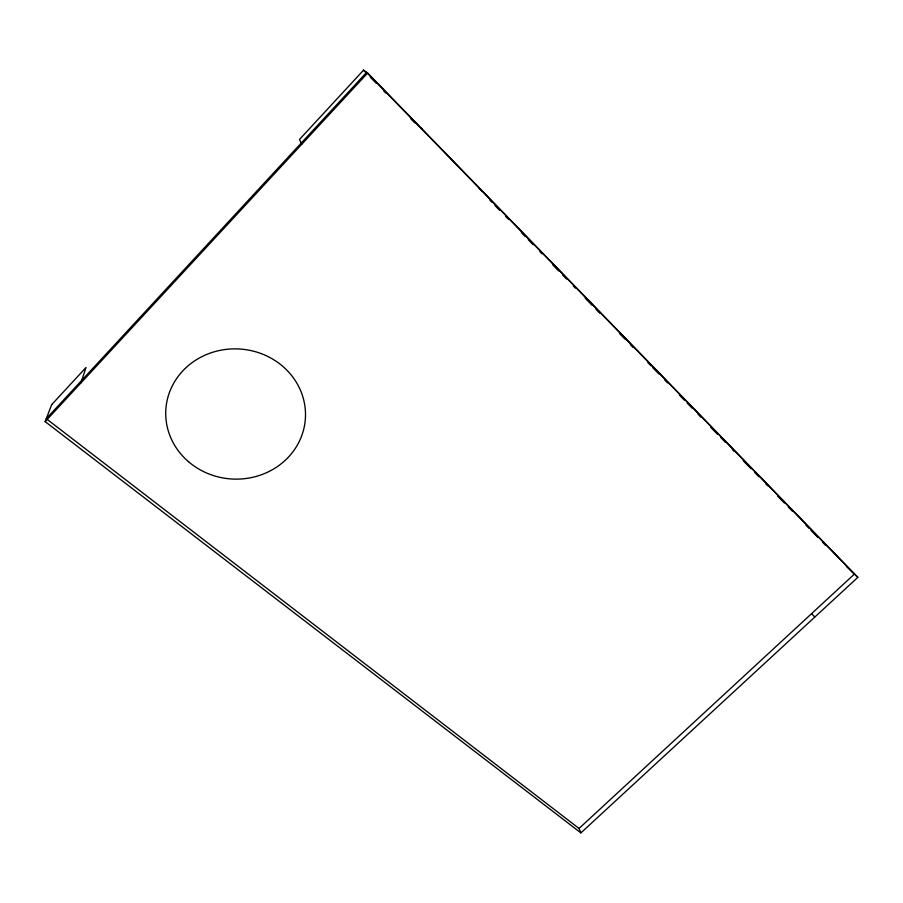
<?xml version="1.0" encoding="UTF-8"?>
<svg xmlns="http://www.w3.org/2000/svg" width="903" height="903" viewBox="0 0 903 903"><rect width="100%" height="100%" fill="white"/><g stroke="black" fill="none" stroke-linecap="round" stroke-linejoin="round"><path stroke-width="1.35" d="M80.818 383.075L86.033 367.465L51.674 404.657M366.336 73.087L363.424 70.107L367.645 73.053L857.85 577.333L580.9 832.893L45.15 421.622L51.708 404.578M363.525 70.174L299.503 139.457L301.771 144.254M45.15 421.622L367.645 73.053M579.037 828.457L854.43 574.071L366.641 72.342L46.279 418.699L579.037 828.457L580.9 832.893M420.945 128.203L422.299 129.264M479.222 188.704L482.236 191.255M846.337 566.373L857.85 577.333M370.207 77.071L376.009 83.042M383.752 91L385.683 92.986M410.854 118.857L414.725 122.842M489.945 200.285L491.898 202.306M494.844 205.331L499.754 210.376M505.646 216.427L508.592 219.452M521.347 232.568L525.275 236.609M528.221 239.634L533.131 244.679M539.994 251.745L541.958 253.766M552.76 264.861L558.641 270.911M562.569 274.952L566.497 278.993M573.371 286.048L575.335 288.068M585.144 298.159L592.018 305.225M595.946 309.255L599.863 313.296M619.492 333.478L625.384 339.528M630.294 344.574L633.24 347.599M647.959 362.735L650.905 365.76M652.869 367.781L658.761 373.842M664.642 379.892L667.588 382.917M679.372 395.029L684.271 400.074M687.217 403.099L692.127 408.145M698.019 414.195L700.965 417.231M710.774 427.311L717.648 434.377M720.594 437.402L725.493 442.447M732.367 449.513L734.331 451.534M743.169 460.609L751.014 468.691M754.942 472.72L758.87 476.761M765.733 483.827L767.697 485.837M777.517 495.928L784.391 502.994M788.308 507.034L792.236 511.064M805.984 525.196L808.919 528.221M810.883 530.242L817.757 537.296M822.667 542.342L825.613 545.378M811.605 613.634L814.777 617.076M188.456 461.659A69.915 65.118 3.8 0 0 303.871 428.609A69.915 65.118 3.8 0 0 214.519 351.719A69.915 65.118 3.8 0 0 188.456 461.659"/></g></svg>
